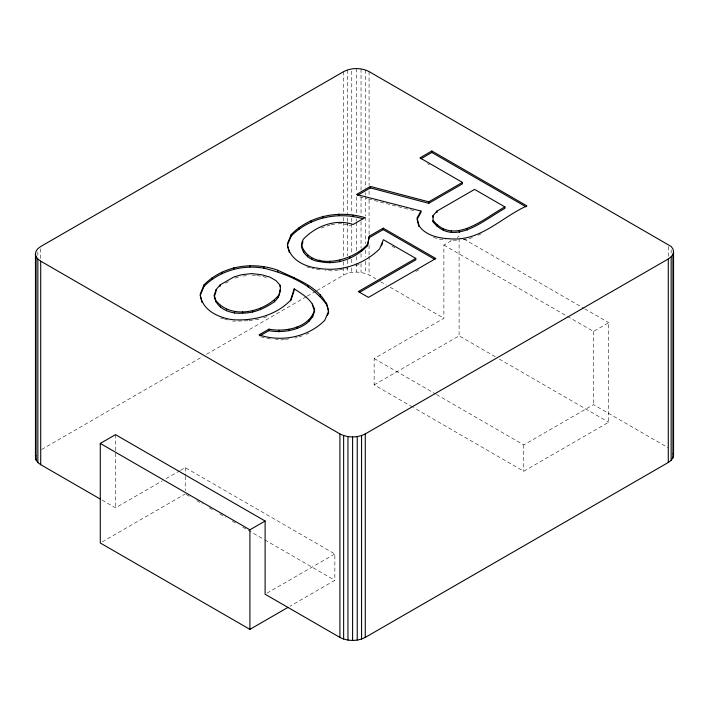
<?xml version="1.0" encoding="UTF-8"?>
<svg xmlns="http://www.w3.org/2000/svg" width="709" height="709" viewBox="0 0 709 709"><rect width="100%" height="100%" fill="white"/><g stroke="black" fill="none" stroke-linecap="round" stroke-linejoin="round"><path stroke-width="0.53" stroke-dasharray="3.54 2.66" d="M225.622 283.201L228.395 281.606M41.663 449.471L202.756 356.467M206.594 354.252L306.323 296.672M307.281 296.114L315.913 291.133M316.87 290.584L343.723 275.083C354.013 269.562 366.757 272.141 375.797 278.956M412.514 407.028L374.148 384.881L374.148 358.524L443.887 318.27L443.887 245.066L452.439 240.129M457.199 237.382L459.095 236.283M415.882 271.485L419.675 269.287M481.287 233.722L476.404 235.955M102.078 500.102L115.505 507.857L162.317 480.835M166.136 478.628L179.51 470.9M180.467 470.351L185.235 467.594L334.852 553.968L334.852 580.325L289.99 606.222M102.202 541.889L185.235 493.951M374.148 384.881L459.095 335.836L495.547 356.875M443.887 245.066L593.495 331.44L608.712 322.657L608.712 422.209L523.765 471.255L413.471 407.578M267.027 593.132L334.852 553.968M436.487 394.514L523.765 444.906L593.495 404.644L668.295 447.831M355.829 265.653L359.809 264.138M472.424 237.471L467.453 239.367L462.073 239.775M263.695 317.88L267.665 316.365M299.074 336.97L302.061 335.836M306.031 334.32L309.018 333.177M321.115 228.076L330.066 225.01M234.945 278.114L240.918 276.421M338.29 270.023L331.901 270.909L325.422 270.333M339.354 269.872L344.68 269.136M345.744 268.986L347.88 268.693M247.928 320.787L232.72 321.159M248.992 320.636L254.318 319.901M255.391 319.75L260.708 319.015M284.309 339.505L281.11 339.948L275.712 339.469M285.373 339.354L290.699 338.618M294.953 338.025L297.089 337.732M331.059 224.673L337.05 224.009M338.051 223.902L341.047 223.574L348.084 224.966M242.912 276.031L246.909 275.588M456.693 240.191L450.224 240.156M439.429 239.199L445.908 239.766M320.025 269.854L311.836 268.144M270.315 338.991L260.035 336.642M251.899 275.039L255.914 275.526M256.915 275.65L261.931 276.262M349.085 225.161L351.097 225.559M306.802 266.876L310.826 267.887M220.659 318.111L223.672 318.873M224.682 319.13L230.709 320.654M359.782 196.756L367.289 198.688M368.361 198.963L415.563 211.122M433.385 237.426L437.418 238.605M262.942 276.554L266.965 277.733M427.509 163.69L429.397 164.78M463.899 239.048L583.773 308.264M584.73 308.814L608.712 322.657M391.98 246.112L394.833 247.76M380.591 281.721L386.343 285.045M390.18 287.26L443.887 318.27M499.375 359.091L608.712 422.209M374.148 358.524L435.53 393.965M186.201 494.501L190.039 496.717M196.748 500.589L202.499 503.913M209.217 507.786L213.054 510.001M219.763 513.883L225.515 517.207M232.233 521.08L236.07 523.295M242.779 527.168L263.881 539.354M264.838 539.904L334.852 580.325M671.148 249.798L671.148 253.113M668.295 246.546L668.295 256.498M593.495 331.44L593.495 404.644M523.765 444.906L523.765 471.255M459.095 238.499L459.095 335.836M369.079 71.582L369.079 185.492M369.079 191.022L369.079 195.454M369.079 199.876L369.079 235.264M369.079 245.217L369.079 255.169M369.079 256.277L369.079 275.083M365.365 69.934L365.365 188.275M365.365 192.697L365.365 194.913M365.365 196.021L365.365 215.926M365.365 217.034L365.365 243.577M365.365 250.206L365.365 256.844M365.365 261.267L365.365 273.435M361.041 68.906L361.041 190.561M361.041 197.191L361.041 214.889M361.041 221.527L361.041 248.07M361.041 253.6L361.041 259.131M361.041 263.553L361.041 272.398M356.405 68.551L356.405 192.414M356.405 196.845L356.405 214.535M356.405 218.957L356.405 221.173M356.405 222.28L356.405 251.03M356.405 256.561L356.405 262.091M356.405 263.199L356.405 272.043M351.761 71.113L351.761 213.781M351.761 218.204L351.761 222.635M351.761 223.734L351.761 254.708M351.761 259.131L351.761 263.553M351.761 267.975L351.761 272.398M347.437 69.934L347.437 213.71M347.437 218.133L347.437 221.456M347.437 222.564L347.437 255.736M347.437 260.159L347.437 265.689M347.437 266.797L347.437 273.435M343.723 71.582L343.723 213.143M343.723 217.566L343.723 220.889M343.723 221.997L343.723 257.385M343.723 261.807L343.723 266.229M343.723 267.337L343.723 275.083M185.235 467.594L185.235 475.278M185.235 476.377L185.235 490.655M115.505 434.652L115.505 507.857M40.705 248.744L40.705 258.696M37.852 251.987L37.852 255.311"/><path stroke-width="1.06" d="M100.164 498.994L40.705 464.67L37.852 462.525L36.062 460.026L35.45 457.349L35.45 253.849L36.062 251.172L37.852 248.673L40.705 246.528L343.723 71.582C351.522 67.568 361.289 67.568 369.079 71.582L671.148 246.475L672.938 248.974L673.55 251.651L673.55 455.151L672.938 457.828L671.148 460.327L668.295 462.472L365.277 637.418C357.478 641.432 347.711 641.432 339.921 637.418L265.113 594.231L265.113 521.026L115.505 434.652L100.288 443.435L100.288 542.988L249.905 629.37L288.076 607.329M35.45 457.349L35.858 455.559M672.938 457.828L672.938 254.336L673.55 251.651M415.784 258.395L383.409 239.704L379.572 248.93C363.575 264.705 340.028 272.247 317.862 268.197C304.09 266.735 288.793 259.077 287.393 243.745L291.231 234.519C310.214 215.208 339.522 210.077 364.993 217.636L353.1 224.496C335.437 218.416 315.718 226.171 303.328 239.217C296.903 250.02 309.31 260.992 319.724 261.586C337.005 265.458 355.546 258.36 367.475 245.695L369.336 236.15L383.197 228.147L435.805 258.519L368.45 297.399L358.329 291.559L415.784 258.395L415.784 259.857L359.286 292.471M367.475 245.695L369.336 236.15M214.26 295.307L216.156 289.547L220.082 284.947L233.943 276.935L241.911 274.675L251.899 273.577L261.931 274.8L269.987 277.157L276.058 280.658L280.144 285.31C280.986 291.399 279.151 297.691 274.41 301.759C264.918 308.291 254.318 313.183 242.584 313.13C230.966 314.326 215.288 308.619 214.26 295.307L216.369 302.566M214.26 296.77L215.846 291.966M278.327 297.16L280.223 289.928L280.223 291.399M301.431 246.448L303.009 241.645M294.217 288.864L290.424 300.394C275.562 315.682 253.494 321.115 232.72 319.697C218.452 317.774 201.835 310.188 200.222 294.067L204.059 284.85C222.954 265.512 252.98 261.32 277.866 270.271C296.513 279.39 323.933 287.978 328.657 311.029L324.819 320.255C308.131 337.254 281.322 342.482 259.024 334.878L268.933 329.162C285.222 332.299 309.39 327.859 314.619 309.789C312.173 299.756 302.318 294.12 294.217 288.864L294.217 290.327M290.77 300.811L293.872 291.372M259.928 335.827L268.933 330.624C284.398 333.93 312.403 328.728 314.619 309.789M204.059 284.85L204.059 286.312L200.222 295.529L202.109 302.619M291.231 234.519L291.231 235.982L287.393 245.208L289.272 252.298M327.505 315.257L328.657 312.492L326.503 302.929M381.495 245.784L382.638 243.01M462.445 182.399L428.759 201.835L370.426 186.458L356.556 194.461L420.924 211.034L417.043 217.947L419.196 226.056C426.933 236.762 441.228 238.57 453.468 238.977C481.739 239.97 502.654 216.679 526.929 205.902L431.843 150.999L419.95 157.868L462.445 182.399L462.445 183.861L428.759 203.306L370.426 187.92L357.487 195.392M417.043 219.409L420.924 212.505L420.924 211.034M35.45 253.849L36.062 256.525L37.852 259.024L40.705 261.169L339.921 433.917C347.711 437.932 357.478 437.932 365.277 433.917L668.295 258.971L671.148 256.826L672.938 254.336M216.369 301.103C231.905 319.75 264.094 312.031 278.327 295.697M433.022 215.731L436.939 211.131L474.578 189.4L504.932 206.922L504.932 208.393C484.814 219.161 453.875 247.858 433.102 221.82L433.022 215.731L433.022 217.202M301.431 244.986C310.622 271.964 353.445 261.231 367.475 244.233M204.059 286.312C219.418 270.829 242.478 264.404 263.792 268.179C287.225 273.816 311.863 284.522 326.503 304.391M291.231 235.982C309.691 217.317 338.069 211.539 362.981 218.7M420.871 158.798L431.843 152.47L525.981 206.815M369.336 237.612L383.197 229.61L434.847 259.423M433.102 221.82L433.102 220.357C453.875 246.386 484.814 217.69 504.932 206.922M100.288 443.435L249.905 529.818L265.113 521.026M312.864 306.43L314.619 311.251M417.317 220.428L418.93 226.499M673.142 453.361L673.55 455.151M671.148 256.826L671.148 460.327M668.295 258.971L668.295 462.472M467.284 228.653L467.284 230.124M459.326 230.921L459.326 232.384M451.314 230.868L451.314 232.33M443.267 228.511L443.267 229.973M437.196 225.01L437.196 226.472M436.939 211.131L436.939 212.603M431.843 150.999L431.843 152.47M428.759 201.835L428.759 203.306M383.197 228.147L383.197 229.61M370.426 186.458L370.426 187.92M365.277 433.917L365.277 637.418M361.572 249.976L361.572 251.438M361.563 435.565L361.563 639.066M357.239 436.602L357.239 640.094M352.931 215.244L352.931 216.715M352.595 436.957L352.595 640.449M349.688 256.835L349.688 258.298M347.959 436.602L347.959 640.094M343.635 435.565L343.635 639.066M339.921 433.917L339.921 637.418M339.744 260.247L339.744 261.71M338.902 214.003L338.902 215.474M329.756 261.337L329.756 262.8M322.923 216.218L322.923 217.681M320.353 294.802L320.353 296.265M319.724 260.123L319.724 261.586M312.722 315.558L312.722 317.02M312.509 304.001L312.509 305.464M311.668 257.757L311.668 259.228M310.994 220.774L310.994 222.236M308.805 320.158L308.805 321.62M308.176 285.479L308.176 286.941M307.626 255.426L307.626 256.888M303.532 250.773L303.532 252.244M299.109 227.633L299.109 229.096M296.92 327.017L296.92 328.48M294.013 277.299L294.013 278.77M288.953 329.277L288.953 330.748M280.144 285.31L280.144 286.773M278.965 330.376L278.965 331.839M277.866 270.271L277.866 271.733M274.41 300.297L274.41 301.759M268.933 329.162L268.933 330.624M263.792 266.717L263.792 268.179M260.54 308.309L260.54 309.771M252.572 310.569L252.572 312.031M249.905 529.818L249.905 629.37M249.754 265.476L249.754 266.938M242.584 311.659L242.584 313.13M234.582 311.614L234.582 313.077M233.775 267.692L233.775 269.154M226.525 309.257L226.525 310.719M221.846 272.238L221.846 273.701M220.455 305.747L220.455 307.21M220.082 284.947L220.082 286.409M216.156 289.547L216.156 291.009M211.947 277.955L211.947 279.426M40.705 261.169L40.705 464.67M37.852 259.024L37.852 462.525M36.062 256.525L36.062 460.026"/></g></svg>
